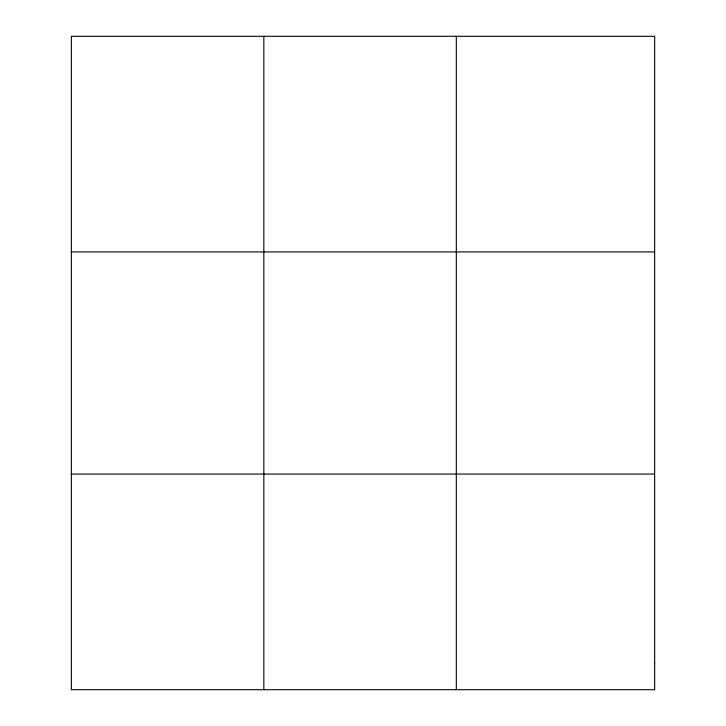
<?xml version="1.0" encoding="UTF-8"?>
<svg xmlns="http://www.w3.org/2000/svg" width="726" height="726" viewBox="0 0 726 726"><rect width="100%" height="100%" fill="white"/><g stroke="black" fill="none" stroke-linecap="round" stroke-linejoin="round"><path stroke-width="1.09" d="M263.837 689.7L263.837 36.3M456.327 689.7L456.327 36.3M71.348 251.922L654.652 251.922M71.348 474.078L654.652 474.078M654.652 662.747L654.652 689.7L71.348 689.7L71.348 36.3L654.652 36.3L654.652 662.747"/></g></svg>
